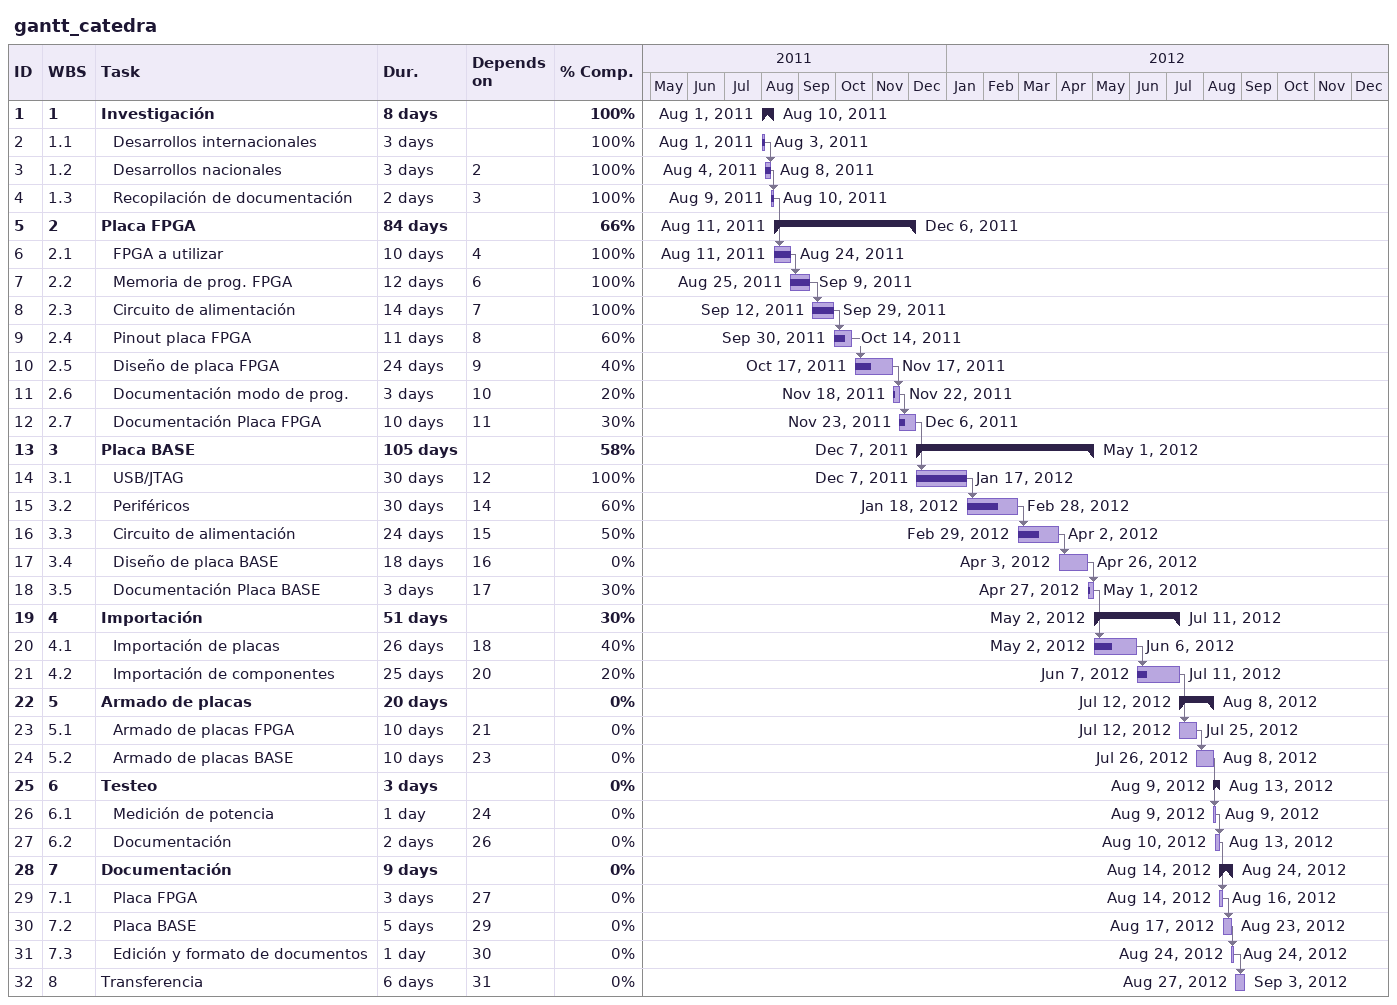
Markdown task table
gantt_catedra

| ID | WBS | Task | Duration | Start | Finish | Predecessors | % complete |
|---|---|---|---|---|---|---|---|
| 1 | 1 | **Investigación** | 8d | 2011-08-01 | 2011-08-10 |  | 100 |
| 2 | 1.1 | Desarrollos internacionales | 3d | 2011-08-01 | 2011-08-03 |  | 100 |
| 3 | 1.2 | Desarrollos nacionales | 3d | 2011-08-04 | 2011-08-08 | 2 | 100 |
| 4 | 1.3 | Recopilación de documentación | 2d | 2011-08-09 | 2011-08-10 | 3 | 100 |
| 5 | 2 | **Placa FPGA** | 84d | 2011-08-11 | 2011-12-06 |  | 66 |
| 6 | 2.1 | FPGA a utilizar | 10d | 2011-08-11 | 2011-08-24 | 4 | 100 |
| 7 | 2.2 | Memoria de prog. FPGA | 12d | 2011-08-25 | 2011-09-09 | 6 | 100 |
| 8 | 2.3 | Circuito de alimentación | 14d | 2011-09-12 | 2011-09-29 | 7 | 100 |
| 9 | 2.4 | Pinout placa FPGA | 11d | 2011-09-30 | 2011-10-14 | 8 | 60 |
| 10 | 2.5 | Diseño de placa FPGA | 24d | 2011-10-17 | 2011-11-17 | 9 | 40 |
| 11 | 2.6 | Documentación modo de prog. | 3d | 2011-11-18 | 2011-11-22 | 10 | 20 |
| 12 | 2.7 | Documentación Placa FPGA | 10d | 2011-11-23 | 2011-12-06 | 11 | 30 |
| 13 | 3 | **Placa BASE** | 105d | 2011-12-07 | 2012-05-01 |  | 58 |
| 14 | 3.1 | USB/JTAG | 30d | 2011-12-07 | 2012-01-17 | 12 | 100 |
| 15 | 3.2 | Periféricos | 30d | 2012-01-18 | 2012-02-28 | 14 | 60 |
| 16 | 3.3 | Circuito de alimentación | 24d | 2012-02-29 | 2012-04-02 | 15 | 50 |
| 17 | 3.4 | Diseño de placa BASE | 18d | 2012-04-03 | 2012-04-26 | 16 | 0 |
| 18 | 3.5 | Documentación Placa BASE | 3d | 2012-04-27 | 2012-05-01 | 17 | 30 |
| 19 | 4 | **Importación** | 51d | 2012-05-02 | 2012-07-11 |  | 30 |
| 20 | 4.1 | Importación de placas | 26d | 2012-05-02 | 2012-06-06 | 18 | 40 |
| 21 | 4.2 | Importación de componentes | 25d | 2012-06-07 | 2012-07-11 | 20 | 20 |
| 22 | 5 | **Armado de placas** | 20d | 2012-07-12 | 2012-08-08 |  | 0 |
| 23 | 5.1 | Armado de placas FPGA | 10d | 2012-07-12 | 2012-07-25 | 21 | 0 |
| 24 | 5.2 | Armado de placas BASE | 10d | 2012-07-26 | 2012-08-08 | 23 | 0 |
| 25 | 6 | **Testeo** | 3d | 2012-08-09 | 2012-08-13 |  | 0 |
| 26 | 6.1 | Medición de potencia | 1d | 2012-08-09 | 2012-08-09 | 24 | 0 |
| 27 | 6.2 | Documentación | 2d | 2012-08-10 | 2012-08-13 | 26 | 0 |
| 28 | 7 | **Documentación** | 9d | 2012-08-14 | 2012-08-24 |  | 0 |
| 29 | 7.1 | Placa FPGA | 3d | 2012-08-14 | 2012-08-16 | 27 | 0 |
| 30 | 7.2 | Placa BASE | 5d | 2012-08-17 | 2012-08-23 | 29 | 0 |
| 31 | 7.3 | Edición y formato de documentos | 1d | 2012-08-24 | 2012-08-24 | 30 | 0 |
| 32 | 8 | Transferencia | 6d | 2012-08-27 | 2012-09-03 | 31 | 0 |
